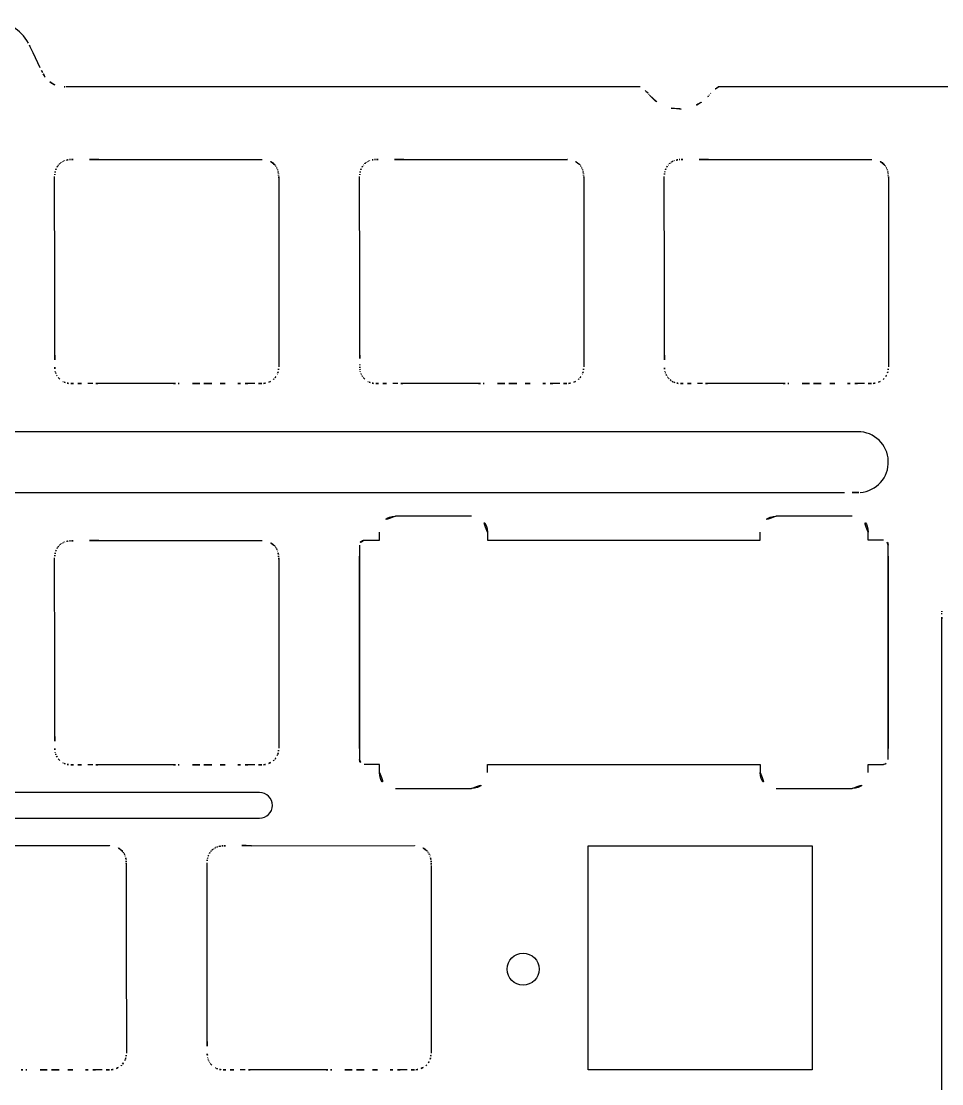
# Model space of a CAD drawing. Header units: millimetres. Extents: x 1963163760 to 1963164260, y 1135949646 to 1135950337.
# Drawn here: x 1963164058.6 to 1963164116.1, y 1135949711.4 to 1135949777.7 of the extents above; entities that cross this region are included whole.
import ezdxf

# ---------------------------------------------------------------- set-up
doc = ezdxf.new("R2010")
doc.units = ezdxf.units.MM

msp = doc.modelspace()

# ---------------------------------------------------------------- linework, layer by layer
for p, q in [((1963164059.14481, 1135949776.099542), (1963164059.104283, 1135949776.183771)), ((1963164059.296178, 1135949775.783624), (1963164059.14481, 1135949776.099542)), ((1963164059.447362, 1135949775.467638), (1963164059.296178, 1135949775.783624)), ((1963164059.598546, 1135949775.151663), (1963164059.447362, 1135949775.467638)), ((1963164059.749913, 1135949774.835779), (1963164059.598546, 1135949775.151663)), ((1963164061.386204, 1135949773.645891), (1963164061.345372, 1135949773.645868)), ((1963164061.427037, 1135949773.645868), (1963164061.386204, 1135949773.645891)), ((1963164061.671666, 1135949773.645658), (1963164061.427037, 1135949773.645868)), ((1963164061.916295, 1135949773.645654), (1963164061.671666, 1135949773.645658)), ((1963164079.574681, 1135949773.645841), (1963164061.916295, 1135949773.645654)), ((1963164097.233067, 1135949773.645868), (1963164079.574681, 1135949773.645841)), ((1963164115.248936, 1135949773.645731), (1963164102.140416, 1135949773.645868)), ((1963164128.357457, 1135949773.645487), (1963164115.248936, 1135949773.645731)), ((1963164063.414952, 1135949769.121393), (1963164073.60648, 1135949769.121637)), ((1963164082.477574, 1135949769.121393), (1963164092.669225, 1135949769.121637)), ((1963164101.518834, 1135949769.121393), (1963164111.710362, 1135949769.121641)), ((1963164060.65067, 1135949761.29339), (1963164060.645543, 1135949768.05018)), ((1963164074.650792, 1135949767.967783), (1963164074.65067, 1135949767.882623)), ((1963164074.65067, 1135949767.882623), (1963164074.650792, 1135949767.542566)), ((1963164079.713414, 1135949761.29339), (1963164079.708287, 1135949768.05018)), ((1963164093.713414, 1135949768.010385), (1963164093.713536, 1135949767.989099)), ((1963164093.713536, 1135949767.989099), (1963164093.713414, 1135949767.967798)), ((1963164093.713414, 1135949767.967798), (1963164093.713414, 1135949767.925203)), ((1963164093.713414, 1135949767.925203), (1963164093.713414, 1135949767.882608)), ((1963164093.713414, 1135949767.882608), (1963164093.713414, 1135949767.542547)), ((1963164098.75443, 1135949761.29339), (1963164098.749303, 1135949768.05018)), ((1963164112.754674, 1135949767.967783), (1963164112.754552, 1135949767.882623)), ((1963164112.754552, 1135949767.882623), (1963164112.754674, 1135949767.202478)), ((1963164112.754674, 1135949768.010385), (1963164112.754674, 1135949767.989092)), ((1963164112.754674, 1135949767.989092), (1963164112.754674, 1135949767.967783)), ((1963164074.65067, 1135949767.202493), (1963164074.650365, 1135949765.068933)), ((1963164074.650792, 1135949767.542566), (1963164074.65067, 1135949767.202493)), ((1963164093.713414, 1135949767.202463), (1963164093.713048, 1135949765.068926)), ((1963164093.713414, 1135949767.542547), (1963164093.713414, 1135949767.202463)), ((1963164112.754674, 1135949767.202478), (1963164112.754308, 1135949766.135706)), ((1963164112.754308, 1135949766.135706), (1963164112.754185, 1135949765.068933)), ((1963164074.650365, 1135949765.068933), (1963164074.650304, 1135949764.535547)), ((1963164074.650304, 1135949764.535547), (1963164074.650426, 1135949764.002161)), ((1963164093.713048, 1135949765.068926), (1963164093.713109, 1135949764.002161)), ((1963164112.754185, 1135949765.068933), (1963164112.754308, 1135949764.002161)), ((1963164074.650426, 1135949764.002161), (1963164074.65067, 1135949762.935388)), ((1963164093.713109, 1135949764.002161), (1963164093.713414, 1135949762.935388)), ((1963164112.754308, 1135949764.002161), (1963164112.754674, 1135949762.935388)), ((1963164074.65067, 1135949762.935388), (1963164074.652379, 1135949756.156946)), ((1963164093.713414, 1135949762.935388), (1963164093.715123, 1135949756.156946)), ((1963164112.754674, 1135949762.935388), (1963164112.756261, 1135949756.156946)), ((1963164060.651158, 1135949760.523393), (1963164060.65067, 1135949761.29339)), ((1963164079.713902, 1135949760.523393), (1963164079.713414, 1135949761.29339)), ((1963164098.75504, 1135949760.523393), (1963164098.75443, 1135949761.29339)), ((1963164060.651524, 1135949759.753381), (1963164060.651158, 1135949760.523393)), ((1963164079.714146, 1135949759.753381), (1963164079.713902, 1135949760.523393)), ((1963164098.755284, 1135949759.753381), (1963164098.75504, 1135949760.523393)), ((1963164060.651646, 1135949758.213266), (1963164060.651524, 1135949759.753381)), ((1963164079.714268, 1135949758.213266), (1963164079.714146, 1135949759.753381)), ((1963164098.755406, 1135949758.213266), (1963164098.755284, 1135949759.753381)), ((1963164060.651768, 1135949757.552336), (1963164060.651646, 1135949758.213266)), ((1963164079.714391, 1135949757.552336), (1963164079.714268, 1135949758.213266)), ((1963164098.755528, 1135949757.552336), (1963164098.755406, 1135949758.213266)), ((1963164060.651891, 1135949757.221918), (1963164060.651768, 1135949757.552336)), ((1963164060.652379, 1135949756.891565), (1963164060.651891, 1135949757.221918)), ((1963164079.714635, 1135949757.221918), (1963164079.714391, 1135949757.552336)), ((1963164079.715123, 1135949756.891565), (1963164079.714635, 1135949757.221918)), ((1963164098.75565, 1135949757.221918), (1963164098.755528, 1135949757.552336)), ((1963164098.756139, 1135949756.891565), (1963164098.75565, 1135949757.221918)), ((1963164063.03275, 1135949755.120359), (1963164062.717625, 1135949755.118997)), ((1963164063.522435, 1135949755.121252), (1963164063.347935, 1135949755.121225)), ((1963164063.697057, 1135949755.121118), (1963164063.522435, 1135949755.121252)), ((1963164064.046056, 1135949755.120897), (1963164063.697057, 1135949755.121118)), ((1963164064.395116, 1135949755.120806), (1963164064.046056, 1135949755.120897)), ((1963164065.093297, 1135949755.120691), (1963164064.395116, 1135949755.120806)), ((1963164066.587804, 1135949755.120493), (1963164065.093297, 1135949755.120691)), ((1963164067.335057, 1135949755.120332), (1963164066.587804, 1135949755.120493)), ((1963164068.08231, 1135949755.119928), (1963164067.335057, 1135949755.120332)), ((1963164072.937169, 1135949755.123853), (1963164072.725011, 1135949755.124689)), ((1963164073.149205, 1135949755.122812), (1963164072.937169, 1135949755.123853)), ((1963164082.095494, 1135949755.120359), (1963164081.780247, 1135949755.118997)), ((1963164082.585118, 1135949755.121252), (1963164082.41068, 1135949755.121225)), ((1963164082.759679, 1135949755.121118), (1963164082.585118, 1135949755.121252)), ((1963164083.1088, 1135949755.120897), (1963164082.759679, 1135949755.121118)), ((1963164083.457799, 1135949755.120806), (1963164083.1088, 1135949755.120897)), ((1963164084.156041, 1135949755.120691), (1963164083.457799, 1135949755.120806)), ((1963164085.650548, 1135949755.120493), (1963164084.156041, 1135949755.120691)), ((1963164086.397801, 1135949755.120332), (1963164085.650548, 1135949755.120493)), ((1963164087.145055, 1135949755.119928), (1963164086.397801, 1135949755.120332)), ((1963164091.999791, 1135949755.123853), (1963164091.787633, 1135949755.124689)), ((1963164092.211949, 1135949755.122812), (1963164091.999791, 1135949755.123853)), ((1963164101.136571, 1135949755.120359), (1963164100.821446, 1135949755.118997)), ((1963164101.626317, 1135949755.121252), (1963164101.451695, 1135949755.121225)), ((1963164101.800816, 1135949755.121118), (1963164101.626317, 1135949755.121252)), ((1963164102.149937, 1135949755.120897), (1963164101.800816, 1135949755.121118)), ((1963164102.498997, 1135949755.120806), (1963164102.149937, 1135949755.120897)), ((1963164103.197057, 1135949755.120691), (1963164102.498997, 1135949755.120806)), ((1963164104.691624, 1135949755.120493), (1963164103.197057, 1135949755.120691)), ((1963164105.439, 1135949755.120332), (1963164104.691624, 1135949755.120493)), ((1963164106.186314, 1135949755.119928), (1963164105.439, 1135949755.120332)), ((1963164111.040929, 1135949755.123853), (1963164110.828892, 1135949755.124689)), ((1963164111.252965, 1135949755.122812), (1963164111.040929, 1135949755.123853)), ((1963164078.00919, 1135949752.111513), (1963164045.167393, 1135949752.111109)), ((1963164110.850987, 1135949752.111871), (1963164078.00919, 1135949752.111513)), ((1963164049.715367, 1135949748.311365), (1963164079.862584, 1135949748.312624)), ((1963164079.862584, 1135949748.312624), (1963164110.009801, 1135949748.313364)), ((1963164086.693722, 1135949746.832337), (1963164081.943922, 1135949746.832337)), ((1963164086.693722, 1135949746.832337), (1963164086.693722, 1135949746.832337)), ((1963164110.494538, 1135949746.832337), (1963164105.744992, 1135949746.832337)), ((1963164110.494538, 1135949746.832337), (1963164110.494538, 1135949746.832337)), ((1963164063.414952, 1135949745.308878), (1963164073.60648, 1135949745.309126)), ((1963164079.994725, 1135949745.333229), (1963164080.943923, 1135949745.333737)), ((1963164080.943923, 1135949745.333737), (1963164080.943923, 1135949745.832339)), ((1963164087.69372, 1135949745.832339), (1963164087.69372, 1135949745.332213)), ((1963164087.69372, 1135949745.332213), (1963164104.744993, 1135949745.332213)), ((1963164104.744993, 1135949745.332213), (1963164104.744993, 1135949745.832339)), ((1963164111.494535, 1135949745.333737), (1963164111.494535, 1135949745.832339)), ((1963164112.443733, 1135949745.333737), (1963164111.494535, 1135949745.333737)), ((1963164079.694752, 1135949745.033001), (1963164079.694752, 1135949745.033001)), ((1963164079.694752, 1135949745.033001), (1963164079.694752, 1135949731.633231)), ((1963164112.743682, 1135949731.633739), (1963164112.743682, 1135949745.033763)), ((1963164060.65067, 1135949737.48089), (1963164060.645543, 1135949744.23768)), ((1963164074.650792, 1135949744.155298), (1963164074.65067, 1135949744.070108)), ((1963164074.65067, 1135949744.070108), (1963164074.650792, 1135949743.730053)), ((1963164079.694243, 1135949732.333763), (1963164079.694243, 1135949744.333739)), ((1963164112.743682, 1135949744.333739), (1963164112.743682, 1135949744.333739)), ((1963164112.743682, 1135949744.333739), (1963164112.743682, 1135949732.333763)), ((1963164074.65067, 1135949743.389963), (1963164074.650365, 1135949741.256431)), ((1963164074.650792, 1135949743.730053), (1963164074.65067, 1135949743.389963)), ((1963164074.650365, 1135949741.256431), (1963164074.650304, 1135949740.723047)), ((1963164074.650304, 1135949740.723047), (1963164074.650426, 1135949740.189661)), ((1963164116.087926, 1135949740.727136), (1963164116.087682, 1135949740.788294)), ((1963164074.650426, 1135949740.189661), (1963164074.65067, 1135949739.122888)), ((1963164116.088048, 1135949738.965662), (1963164116.088414, 1135949740.420984)), ((1963164074.65067, 1135949739.122888), (1963164074.652379, 1135949732.344446)), ((1963164116.087926, 1135949737.510339), (1963164116.088048, 1135949738.965662)), ((1963164060.651158, 1135949736.710893), (1963164060.65067, 1135949737.48089)), ((1963164116.087926, 1135949734.599695), (1963164116.087926, 1135949737.510339)), ((1963164060.651524, 1135949735.940878), (1963164060.651158, 1135949736.710893)), ((1963164060.651646, 1135949734.400751), (1963164060.651524, 1135949735.940878)), ((1963164060.651768, 1135949733.739822), (1963164060.651646, 1135949734.400751)), ((1963164116.088597, 1135949720.890589), (1963164116.087926, 1135949734.599695)), ((1963164060.651891, 1135949733.409408), (1963164060.651768, 1135949733.739822)), ((1963164060.652379, 1135949733.079065), (1963164060.651891, 1135949733.409408)), ((1963164079.694243, 1135949732.333763), (1963164079.694243, 1135949732.333763)), ((1963164063.03275, 1135949731.307846), (1963164062.717564, 1135949731.306497)), ((1963164063.522435, 1135949731.308742), (1963164063.347935, 1135949731.308717)), ((1963164063.697057, 1135949731.308603), (1963164063.522435, 1135949731.308742)), ((1963164064.395116, 1135949731.308306), (1963164063.697057, 1135949731.308603)), ((1963164065.093297, 1135949731.308191), (1963164064.395116, 1135949731.308306)), ((1963164066.587804, 1135949731.307985), (1963164065.093297, 1135949731.308191)), ((1963164067.335057, 1135949731.307817), (1963164066.587804, 1135949731.307985)), ((1963164068.08231, 1135949731.307413), (1963164067.335057, 1135949731.307817)), ((1963164072.937169, 1135949731.311357), (1963164072.725011, 1135949731.312185)), ((1963164073.149205, 1135949731.310297), (1963164072.937169, 1135949731.311357)), ((1963164080.943923, 1135949731.333257), (1963164079.994725, 1135949731.333257)), ((1963164080.943923, 1135949730.834655), (1963164080.943923, 1135949731.333257)), ((1963164087.69372, 1135949730.834655), (1963164087.69372, 1135949731.334781)), ((1963164087.69372, 1135949731.334781), (1963164104.744993, 1135949731.334781)), ((1963164104.744993, 1135949731.334781), (1963164104.744993, 1135949730.834655)), ((1963164111.494535, 1135949731.333257), (1963164112.443733, 1135949731.333765)), ((1963164111.494535, 1135949730.834655), (1963164111.494535, 1135949731.333257)), ((1963164112.743682, 1135949731.633739), (1963164112.743682, 1135949731.633739)), ((1963164073.452379, 1135949729.575873), (1963163861.820518, 1135949729.575873)), ((1963164081.943922, 1135949729.834657), (1963164081.943922, 1135949729.834657)), ((1963164081.943922, 1135949729.834657), (1963164086.693722, 1135949729.834657)), ((1963164105.744992, 1135949729.834657), (1963164105.744992, 1135949729.834657)), ((1963164105.744992, 1135949729.834657), (1963164110.494538, 1135949729.834657)), ((1963163861.820518, 1135949727.975873), (1963164073.452379, 1135949727.975873)), ((1963164053.889928, 1135949726.258875), (1963164064.081578, 1135949726.259117)), ((1963164072.939976, 1135949726.258875), (1963164083.131505, 1135949726.259117)), ((1963164093.98436, 1135949726.257387), (1963164107.98436, 1135949726.257387)), ((1963164093.98436, 1135949712.258187), (1963164093.98436, 1135949726.257387)), ((1963164107.98436, 1135949726.257387), (1963164107.98436, 1135949712.258187)), ((1963164065.125767, 1135949725.10531), (1963164065.125645, 1135949725.020136)), ((1963164065.125645, 1135949725.020136), (1963164065.12589, 1135949724.680048)), ((1963164065.125767, 1135949725.147897), (1963164065.12589, 1135949725.126598)), ((1963164065.12589, 1135949725.126598), (1963164065.125767, 1135949725.10531)), ((1963164065.12589, 1135949724.680048), (1963164065.125767, 1135949724.33996)), ((1963164070.175694, 1135949718.430887), (1963164070.170567, 1135949725.187677)), ((1963164084.175572, 1135949725.020105), (1963164084.175816, 1135949724.680059)), ((1963164084.175816, 1135949725.147897), (1963164084.175816, 1135949725.126596)), ((1963164084.175816, 1135949725.126596), (1963164084.175816, 1135949725.105296)), ((1963164084.175816, 1135949724.680059), (1963164084.175816, 1135949724.33999)), ((1963164065.125767, 1135949724.33996), (1963164065.125401, 1135949722.206428)), ((1963164084.175816, 1135949724.33999), (1963164084.175389, 1135949722.206426)), ((1963164065.125401, 1135949722.206428), (1963164065.125462, 1135949721.139658)), ((1963164084.175389, 1135949722.206426), (1963164084.175328, 1135949721.67304)), ((1963164084.175328, 1135949721.67304), (1963164084.17545, 1135949721.139656)), ((1963164065.125462, 1135949721.139658), (1963164065.125767, 1135949720.072885)), ((1963164084.17545, 1135949721.139656), (1963164084.175816, 1135949720.072885)), ((1963164116.089146, 1135949707.181482), (1963164116.088597, 1135949720.890589)), ((1963164065.125767, 1135949720.072885), (1963164065.127476, 1135949713.294443)), ((1963164084.175816, 1135949720.072885), (1963164084.177525, 1135949713.294443)), ((1963164070.176183, 1135949717.66089), (1963164070.175694, 1135949718.430887)), ((1963164070.176427, 1135949716.890878), (1963164070.176183, 1135949717.66089)), ((1963164070.176549, 1135949715.350778), (1963164070.176427, 1135949716.890878)), ((1963164070.176671, 1135949714.689836), (1963164070.176549, 1135949715.350778)), ((1963164070.176915, 1135949714.359421), (1963164070.176671, 1135949714.689836)), ((1963164070.177403, 1135949714.029077), (1963164070.176915, 1135949714.359421)), ((1963164063.412144, 1135949712.261364), (1963164063.199986, 1135949712.262201)), ((1963164063.624181, 1135949712.260309), (1963164063.412144, 1135949712.261364)), ((1963164072.557713, 1135949712.257843), (1963164072.242589, 1135949712.256494)), ((1963164073.047459, 1135949712.258732), (1963164072.872838, 1135949712.258707)), ((1963164073.221959, 1135949712.258585), (1963164073.047459, 1135949712.258732)), ((1963164073.92014, 1135949712.258301), (1963164073.221959, 1135949712.258585)), ((1963164074.618199, 1135949712.258188), (1963164073.92014, 1135949712.258301)), ((1963164076.112828, 1135949712.257988), (1963164074.618199, 1135949712.258188)), ((1963164076.860081, 1135949712.257817), (1963164076.112828, 1135949712.257988)), ((1963164077.607335, 1135949712.25741), (1963164076.860081, 1135949712.257817)), ((1963164082.462071, 1135949712.261364), (1963164082.250035, 1135949712.262201)), ((1963164082.674229, 1135949712.260309), (1963164082.462071, 1135949712.261364)), ((1963164107.98436, 1135949712.258187), (1963164093.98436, 1135949712.258187))]:
    msp.add_line(p, q)
msp.add_circle((1963164089.924314, 1135949718.547386), 1)
for centre, radius, start, end in [((1963164056.716499, 1135949775.146111), 2.601749, 28.53922706, 91.21188881), ((1963164052.442361, 1135949772.99724), 7.384794, 25.56272778, 27.3423673), ((1963163995.692099, 1135949744.10832), 71.046325, 25.40020852, 25.62625326), ((1963164064.421136, 1135949776.727744), 5.030677, 205.23735638, 206.71190204), ((1963164061.257344, 1135949775.138475), 1.49015, 206.80720471, 232.03389405), ((1963164061.262681, 1135949775.145819), 1.499223, 232.04577796, 268.80054485), ((1963164061.333488, 1135949778.521064), 4.87521, 268.7989051, 270.13966383), ((1963164096.430712, 1135949772.142523), 1.704059, 40.76543939, 61.91057741), ((1963164093.584001, 1135949769.783704), 5.400835, 39.09684865, 39.99888149), ((1963164102.172656, 1135949776.761627), 5.665167, 219.08818681, 219.94865258), ((1963164099.685593, 1135949774.717092), 2.445916, 220.64121841, 258.24494111), ((1963164099.819301, 1135949774.604895), 2.273258, 316.77003805, 319.31978089), ((1963164097.303623, 1135949776.665061), 5.524481, 320.1232153, 321.00817426), ((1963164104.786685, 1135949770.606081), 4.10399, 139.80396493, 140.99641264), ((1963164102.941415, 1135949772.14454), 1.701642, 118.08112351, 139.27166783), ((1963164099.686125, 1135949774.719944), 2.448816, 258.24635031, 295.80478715), ((1963164099.655403, 1135949774.763), 2.500968, 296.00903423, 316.70270058), ((1963164061.800379, 1135949768.073483), 1.152495, 156.54166892, 165.44932348), ((1963164061.585046, 1135949768.169779), 0.916629, 145.5003459, 156.70525482), ((1963164061.775, 1135949768.024173), 1.155714, 139.56795154, 144.88518626), ((1963164062.047469, 1135949767.780733), 1.521017, 135.82475313, 139.24429525), ((1963164061.429525, 1135949768.382045), 0.658793, 130.94008336, 135.88125689), ((1963164061.482005, 1135949768.283801), 0.767793, 125.99177688, 129.09411996), ((1963164062.255708, 1135949767.237102), 2.069389, 124.25637859, 126.29331615), ((1963164061.502711, 1135949768.343779), 0.730831, 118.53473427, 124.30128481), ((1963164061.62425, 1135949768.10099), 1.002228, 115.12147545, 118.00862706), ((1963164061.688008, 1135949767.969476), 1.148371, 110.15779838, 115.21597475), ((1963164061.689881, 1135949767.922252), 1.193436, 101.84749923, 109.46089772), ((1963164061.702612, 1135949767.850654), 1.266125, 99.25153318, 101.74615622), ((1963164061.76204, 1135949767.28953), 1.829776, 94.25955349, 98.26335317), ((1963164061.777975, 1135949767.091215), 2.028727, 91.31323261, 94.29236236), ((1963164061.764714, 1135949763.757772), 5.36174, 89.88161908, 90.35514483), ((1963164061.731541, 1135949794.785071), 25.665609, 270.0987919, 270.29634956), ((1963164062.87133, 1135949542.707071), 226.414974, 89.8624262, 90.25483517), ((1963164073.619306, 1135949769.463552), 0.342155, 267.85177094, 269.94750316), ((1963164073.619124, 1135949768.049477), 1.071919, 42.52635233, 90.00702143), ((1963164074.117967, 1135949768.509229), 0.393533, 38.21613707, 42.28779223), ((1963164074.150665, 1135949768.532227), 0.353622, 35.27283083, 38.56590907), ((1963164072.542502, 1135949767.400836), 2.319895, 33.10209527, 35.14966937), ((1963164073.844349, 1135949768.24895), 0.766156, 26.93750771, 33.14081028), ((1963164073.154679, 1135949767.927547), 1.52682, 24.08096393, 25.96543137), ((1963164073.3473, 1135949768.031114), 1.308801, 18.94020248, 23.38231726), ((1963164080.882572, 1135949768.066753), 1.173012, 156.61878407, 165.36981133), ((1963164080.648228, 1135949768.169564), 0.917112, 145.50475643, 156.70438665), ((1963164081.040911, 1135949767.883483), 1.402833, 139.75219399, 144.95791678), ((1963164080.534151, 1135949768.312855), 0.73863, 129.87726919, 139.77591321), ((1963164080.544749, 1135949768.283801), 0.767793, 125.99177688, 129.09411996), ((1963164081.219942, 1135949767.378458), 1.897151, 124.20168996, 126.42235177), ((1963164080.561532, 1135949768.349314), 0.724095, 118.47121812, 124.29496484), ((1963164080.671545, 1135949768.134106), 0.965737, 115.13223679, 118.12202027), ((1963164080.759716, 1135949767.946478), 1.173049, 110.18169339, 115.13890401), ((1963164080.750346, 1135949767.93054), 1.184863, 99.15622697, 109.49053224), ((1963164080.825268, 1135949767.286808), 1.832536, 94.27214271, 98.26612733), ((1963164080.841709, 1135949767.068504), 2.051458, 91.32973878, 94.27585473), ((1963164080.827336, 1135949763.757772), 5.36174, 89.88161908, 90.35514483), ((1963164080.794102, 1135949794.855921), 25.736458, 270.0986553, 270.29595342), ((1963164081.933994, 1135949542.742718), 226.379328, 89.8624262, 90.25486249), ((1963164093.153507, 1135949781.571133), 12.458912, 267.77233256, 268.02595809), ((1963164092.687837, 1135949768.059615), 1.060628, 42.34293062, 88.02774842), ((1963164093.225849, 1135949768.54825), 0.333844, 37.75973767, 42.55301718), ((1963164093.213287, 1135949768.532227), 0.353622, 35.27283083, 38.56590907), ((1963164091.26522, 1135949767.167866), 2.731946, 33.30166139, 35.04063175), ((1963164092.941858, 1135949768.269787), 0.725621, 26.71860377, 33.26822149), ((1963164092.739449, 1135949768.171286), 0.950709, 23.50989328, 26.53651554), ((1963164092.485367, 1135949768.058819), 1.228566, 18.8583181, 23.59274382), ((1963164099.92258, 1135949768.067928), 1.171504, 156.65014874, 165.4099717), ((1963164099.711386, 1135949768.158043), 0.941891, 145.69000452, 156.59111074), ((1963164100.070371, 1135949767.891926), 1.388524, 139.70778452, 144.969354), ((1963164099.584585, 1135949768.303009), 0.752147, 129.93986716, 139.66248462), ((1963164099.943438, 1135949767.836874), 1.340136, 124.87530899, 128.9089701), ((1963164099.666018, 1135949768.233204), 0.856361, 118.49365703, 124.80996329), ((1963164099.758725, 1135949768.04227), 1.068437, 115.27595138, 117.97830421), ((1963164099.800897, 1135949767.94648), 1.173066, 110.1836775, 115.14089618), ((1963164099.791506, 1135949767.930204), 1.18519, 101.81966838, 109.48606915), ((1963164099.797552, 1135949767.900817), 1.215193, 99.22135, 101.81485401), ((1963164099.866106, 1135949767.286047), 1.833263, 94.25719822, 98.25719628), ((1963164099.882234, 1135949767.084635), 2.035317, 91.32302954, 94.28906002), ((1963164099.868474, 1135949763.757772), 5.36174, 89.88161908, 90.35514483), ((1963164099.83524, 1135949794.855921), 25.736458, 270.0986553, 270.29595342), ((1963164100.975211, 1135949542.707071), 226.414974, 89.8624262, 90.25483517), ((1963164111.722936, 1135949769.44531), 0.323914, 267.7752994, 269.99989072), ((1963164111.723014, 1135949768.049497), 1.0719, 42.52589752, 90.00422106), ((1963164112.221849, 1135949768.509229), 0.393533, 38.21613707, 42.28779223), ((1963164111.980376, 1135949768.33131), 0.693386, 34.0733057, 37.42327456), ((1963164110.71408, 1135949767.452703), 2.234604, 32.67709259, 34.54311139), ((1963164111.981467, 1135949768.266163), 0.72862, 26.91913726, 32.64217771), ((1963164111.780586, 1135949768.171286), 0.950709, 23.50989328, 26.53651554), ((1963164111.588645, 1135949768.084373), 1.161393, 18.65813573, 23.6643933), ((1963164063.320876, 1135949767.924931), 2.678263, 173.94248801, 177.31958012), ((1963164061.847949, 1135949768.078797), 1.197326, 166.26739295, 173.82636903), ((1963164073.383183, 1135949768.063998), 1.264338, 10.82188673, 18.05846765), ((1963164073.090679, 1135949768.013613), 1.561109, 8.58114632, 10.62258643), ((1963164072.562948, 1135949767.985862), 2.087703, 3.55181488, 7.17303116), ((1963164071.836566, 1135949767.951436), 2.814843, 1.20000173, 3.33524762), ((1963164072.792317, 1135949767.989084), 1.858597, 359.34331765, 0.65668235), ((1963164082.251202, 1135949767.937044), 2.545431, 173.89893915, 177.45253842), ((1963164080.83282, 1135949768.091574), 1.118662, 165.95629537, 174.04779929), ((1963164092.415732, 1135949768.057227), 1.295147, 10.86629829, 17.92915525), ((1963164092.459276, 1135949768.065375), 1.250848, 8.32793197, 10.8758118), ((1963164091.62557, 1135949767.985862), 2.087703, 3.55181488, 7.17303116), ((1963164091.461594, 1135949767.973706), 2.252119, 0.93319529, 3.60204597), ((1963164101.005533, 1135949767.942125), 2.258816, 172.4085513, 177.25808052), ((1963164100.05745, 1135949768.068402), 1.302361, 166.92495673, 172.40506416), ((1963164111.517642, 1135949768.071903), 1.232701, 10.72890182, 18.15145274), ((1963164111.505637, 1135949768.066258), 1.245552, 8.32250529, 10.88122355), ((1963164110.781738, 1135949767.99483), 1.972462, 3.49861586, 7.3317933), ((1963164110.502853, 1135949767.973706), 2.252119, 0.93319529, 3.60204597), ((1963164142.273827, 1135949757.058235), 81.621618, 180.11700123, 180.64138185), ((1963164215.204158, 1135949757.09286), 135.489185, 180.08511786, 180.32834266), ((1963164150.987055, 1135949757.021945), 52.231079, 180.14302431, 181.00126097), ((1963164062.222411, 1135949756.162003), 1.565185, 180.63854021, 189.9354897), ((1963164061.406396, 1135949756.025166), 0.737823, 190.40223424, 196.38065109), ((1963164073.686198, 1135949756.104553), 0.957956, 341.22376838, 352.19901268), ((1963164072.514736, 1135949756.2652), 2.140382, 352.19486294, 357.10090512), ((1963164089.151778, 1135949756.369564), 9.43473, 180.3226872, 181.24431237), ((1963164081.963256, 1135949756.211568), 2.244472, 181.19696837, 185.07260251), ((1963164081.100923, 1135949756.129987), 1.378312, 184.86407193, 189.94507265), ((1963164080.468061, 1135949756.026091), 0.73705, 190.48638131, 196.4732809), ((1963164092.761374, 1135949756.101259), 0.945011, 341.16785189, 352.2937382), ((1963164091.509317, 1135949756.273802), 2.208899, 352.21358508, 356.96751058), ((1963164100.194105, 1135949756.134602), 1.430379, 181.01630352, 189.76714186), ((1963164099.509199, 1135949756.026091), 0.73705, 190.48638131, 196.4732809), ((1963164111.789881, 1135949756.104566), 0.958033, 341.22454593, 352.19934306), ((1963164110.550463, 1135949756.273062), 2.208852, 352.23266836, 356.98664817), ((1963164061.526063, 1135949756.074543), 0.866666, 197.28143489, 209.0638082), ((1963164062.103729, 1135949756.394828), 1.52718, 209.03880441, 215.71758903), ((1963164061.050947, 1135949755.638584), 0.230935, 215.86796177, 218.62052609), ((1963164061.648515, 1135949756.111327), 0.992887, 218.41132693, 239.67829067), ((1963164061.607932, 1135949756.053061), 0.92212, 240.02723495, 246.27037115), ((1963164061.658393, 1135949756.164917), 1.044826, 246.20554924, 257.61846366), ((1963164073.522467, 1135949756.581974), 1.465328, 277.00635676, 290.16840841), ((1963164073.697181, 1135949756.106182), 0.958472, 290.17097136, 310.35276938), ((1963164073.748842, 1135949756.022251), 0.861191, 311.34913704, 321.24720779), ((1963164073.501567, 1135949756.196565), 1.163296, 322.17545733, 334.82408819), ((1963164073.613891, 1135949756.143196), 1.038939, 334.85255293, 340.48957173), ((1963164080.297246, 1135949755.985341), 0.561769, 197.42800135, 201.7042728), ((1963164081.286683, 1135949756.384358), 1.62863, 201.87380856, 203.34827279), ((1963164081.301744, 1135949756.408838), 1.652242, 203.92068336, 205.69637621), ((1963164080.988246, 1135949756.263721), 1.306835, 205.92292777, 210.76598473), ((1963164080.768164, 1135949756.128799), 1.048715, 210.58272885, 216.61731372), ((1963164080.09911, 1135949755.627951), 0.212987, 215.82897141, 218.72978141), ((1963164080.713219, 1135949756.113699), 0.995979, 218.42593229, 239.64357147), ((1963164080.680166, 1135949756.07191), 0.943244, 240.09322394, 246.1966072), ((1963164080.721015, 1135949756.164917), 1.044826, 246.20554924, 257.61846366), ((1963164092.587075, 1135949756.574816), 1.457981, 276.96321141, 290.19131845), ((1963164092.759262, 1135949756.106785), 0.959282, 290.18763627, 310.35409697), ((1963164092.807053, 1135949756.027235), 0.867846, 311.35037584, 321.17794917), ((1963164092.566168, 1135949756.19484), 1.160771, 322.18649898, 334.85958659), ((1963164092.676513, 1135949756.143196), 1.038939, 334.85255293, 340.48957173), ((1963164099.545772, 1135949756.048478), 0.778549, 197.29001997, 208.58105106), ((1963164100.868745, 1135949756.771655), 2.286277, 208.6346494, 212.47467276), ((1963164103.109231, 1135949758.242118), 4.966088, 212.90788346, 213.19195241), ((1963164099.298142, 1135949755.750966), 0.413044, 213.42299681, 219.56176926), ((1963164099.576088, 1135949755.979285), 0.772744, 219.4871476, 222.76949953), ((1963164100.073478, 1135949756.454292), 1.460468, 223.19891174, 229.38306775), ((1963164099.692039, 1135949756.008957), 0.874107, 229.35879048, 239.6987511), ((1963164099.721268, 1135949756.071908), 0.943228, 240.095164, 246.19854625), ((1963164099.762153, 1135949756.164917), 1.044826, 246.20554924, 257.61846366), ((1963164111.62757, 1135949756.577464), 1.460692, 276.9756108, 290.18162457), ((1963164111.800038, 1135949756.107817), 0.960379, 290.19041511, 310.33632257), ((1963164111.824357, 1135949756.052308), 0.902493, 311.44060826, 327.57616075), ((1963164111.640811, 1135949756.168962), 1.119973, 327.573311, 340.55996138), ((1963164061.66315, 1135949756.241723), 1.120929, 258.22279557, 269.38701981), ((1963164062.273331, 1135949816.233881), 61.116189, 269.41670548, 269.82561136), ((1963164062.2073, 1135949875.448106), 120.330191, 269.94287229, 270.24299155), ((1963164063.53432, 1135949629.91897), 125.202394, 90.08529544, 90.22953597), ((1963164068.126988, 1135949810.245183), 55.125272, 269.95356837, 270.25198018), ((1963164067.687757, 1135949833.117896), 78.000431, 270.50072752, 270.62994745), ((1963164069.312804, 1135949684.751732), 70.374632, 89.67484023, 90.62486535), ((1963164068.661153, 1135949634.015692), 121.114099, 89.30206038, 89.50276964), ((1963164071.037683, 1135949830.046567), 74.931181, 269.31085834, 269.95986581), ((1963164071.031344, 1135949821.16447), 66.049082, 269.95997509, 270.69620471), ((1963164072.934214, 1135949664.301336), 90.825593, 90.42637165, 90.69412816), ((1963164072.528516, 1135949692.524834), 62.600163, 89.82016081, 90.24728093), ((1963164072.884881, 1135949703.619336), 51.504154, 89.26934121, 89.70594542), ((1963164073.557408, 1135949756.356322), 1.237119, 269.27066633, 276.67496052), ((1963164080.7259, 1135949756.242968), 1.122173, 258.22935403, 269.38738862), ((1963164081.336435, 1135949816.199681), 61.081994, 269.41604967, 269.8250649), ((1963164081.26885, 1135949875.65941), 120.541497, 269.94347335, 270.24307352), ((1963164082.597064, 1135949629.91897), 125.202394, 90.08529544, 90.22953597), ((1963164087.189732, 1135949810.245183), 55.125272, 269.95356837, 270.25198018), ((1963164086.682702, 1135949839.617643), 84.500523, 270.5081864, 270.62746111), ((1963164088.373972, 1135949684.98771), 70.138658, 89.67255899, 90.62567141), ((1963164087.651689, 1135949626.861922), 128.268218, 89.30875447, 89.49830251), ((1963164090.102629, 1135949830.296007), 75.18063, 269.31141838, 269.9582812), ((1963164090.093056, 1135949821.240279), 66.124898, 269.96086301, 270.69630033), ((1963164091.996958, 1135949664.301336), 90.825593, 90.42637165, 90.69412816), ((1963164091.591189, 1135949692.557581), 62.567416, 89.82010617, 90.24734923), ((1963164091.95012, 1135949703.798096), 51.325383, 89.26965537, 89.70770759), ((1963164092.620144, 1135949756.355379), 1.23617, 269.26764711, 276.67478096), ((1963164099.767038, 1135949756.242968), 1.122173, 258.22935403, 269.38738862), ((1963164100.380499, 1135949816.804433), 61.686745, 269.41905508, 269.82405404), ((1963164100.3118, 1135949875.471404), 120.353486, 269.94253078, 270.24262273), ((1963164101.638044, 1135949629.967456), 125.153908, 90.0853091, 90.22957695), ((1963164106.230973, 1135949810.198315), 55.078405, 269.95354105, 270.25208946), ((1963164105.791639, 1135949833.117896), 78.000431, 270.50072752, 270.62994745), ((1963164107.415569, 1135949684.987706), 70.138659, 89.67292781, 90.62605388), ((1963164106.748463, 1135949632.206109), 122.923749, 89.30464233, 89.50242814), ((1963164109.143026, 1135949830.285203), 75.169819, 269.31188296, 269.95878664), ((1963164109.135192, 1135949821.055585), 65.940197, 269.95982482, 270.69733861), ((1963164111.022815, 1135949665.703148), 89.423707, 90.42333893, 90.69526205), ((1963164110.632346, 1135949692.492083), 62.632914, 89.82020179, 90.24722629), ((1963164110.99695, 1135949704.680746), 50.442716, 89.26354881, 89.70919662), ((1963164111.661123, 1135949756.35638), 1.237187, 269.26712806, 276.67668031), ((1963164110.851492, 1135949750.211744), 1.900124, 274.38031293, 90.01523132), ((1963164110.014191, 1135949520.921708), 227.391656, 89.80197876, 90.00110649), ((1963164110.845897, 1135949756.802624), 8.490742, 269.69085048, 270.03435586), ((1963164110.841697, 1135949750.576025), 2.264161, 270.23508209, 273.9233894), ((1963164081.943922, 1135949745.832339), 0.999998, 90, 180), ((1963164086.693722, 1135949745.832339), 0.999998, 0, 90), ((1963164105.744992, 1135949745.832339), 0.999998, 90, 180), ((1963164110.494538, 1135949745.832339), 0.999998, 0, 90), ((1963164061.688864, 1135949744.112964), 1.190069, 101.83150482, 109.46627693), ((1963164061.697357, 1135949744.068345), 1.235482, 99.23611596, 101.79274859), ((1963164061.76204, 1135949743.47703), 1.829776, 94.25955349, 98.26335317), ((1963164061.777136, 1135949743.289891), 2.01752, 91.29668547, 94.29234772), ((1963164061.765566, 1135949740.357702), 4.94931, 89.88161908, 90.39459676), ((1963164061.742604, 1135949766.695014), 21.388039, 270.08890178, 270.32599304), ((1963164062.868187, 1135949517.58584), 227.723694, 89.8624262, 90.25258123), ((1963164073.657638, 1135949746.556149), 1.248073, 267.65084958, 269.15052557), ((1963164073.620622, 1135949744.23878), 1.069595, 42.50930667, 89.0083027), ((1963164079.994725, 1135949745.033255), 0.299974, 90, 180.04850802), ((1963164112.443733, 1135949745.033763), 0.299974, 0, 90), ((1963164061.819273, 1135949744.254832), 1.172329, 156.63520006, 165.39035041), ((1963164061.594902, 1135949744.351432), 0.928047, 145.54903546, 156.61645941), ((1963164061.773799, 1135949744.212843), 1.154041, 139.57348412, 144.89962942), ((1963164062.047469, 1135949743.968233), 1.521017, 135.82475313, 139.24429525), ((1963164061.429785, 1135949744.569464), 0.659036, 130.95171325, 135.89198968), ((1963164061.495937, 1135949744.452416), 0.791248, 126.00507824, 129.01407741), ((1963164062.256566, 1135949743.424294), 2.070132, 124.27110604, 126.30769031), ((1963164061.502807, 1135949744.531257), 0.73091, 118.53996077, 124.30621037), ((1963164061.62425, 1135949744.288506), 1.002228, 115.12147545, 118.00862706), ((1963164061.690616, 1135949744.150328), 1.155511, 110.16561675, 115.19222796), ((1963164074.120818, 1135949744.699268), 0.389712, 38.18037815, 42.29325599), ((1963164074.150447, 1135949744.719644), 0.353834, 35.26041424, 38.55249428), ((1963164072.5313, 1135949743.580722), 2.333425, 33.10802873, 35.14372694), ((1963164073.846698, 1135949744.437748), 0.763467, 26.92946802, 33.15414329), ((1963164073.155524, 1135949744.115217), 1.525979, 24.08807512, 25.973062), ((1963164073.3473, 1135949744.218614), 1.308801, 18.94020248, 23.38231726), ((1963164073.383183, 1135949744.251498), 1.264338, 10.82188673, 18.05846765), ((1963164063.320876, 1135949744.112431), 2.678263, 173.94248801, 177.31958012), ((1963164061.847949, 1135949744.266297), 1.197326, 166.26739295, 173.82636903), ((1963164073.089834, 1135949744.201035), 1.561954, 8.57879706, 10.61969556), ((1963164072.563429, 1135949744.173377), 2.087223, 3.55222475, 7.17385802), ((1963164071.837384, 1135949744.138959), 2.814025, 1.20017928, 3.33572651), ((1963164072.792317, 1135949744.176599), 1.858597, 359.34331765, 0.65668235), ((1963164119.183385, 1135949740.776011), 3.095728, 177.49677289, 179.77266339), ((1963164020.109355, 1135949740.420984), 95.979059, 0, 0.1827625), ((1963164142.263691, 1135949733.245754), 81.611482, 180.11702855, 180.64142283), ((1963164062.223013, 1135949732.34957), 1.565787, 180.6381714, 189.93356046), ((1963164061.406396, 1135949732.212681), 0.737823, 190.40223424, 196.38065109), ((1963164061.525844, 1135949732.261916), 0.866414, 197.27671249, 209.06368614), ((1963164073.613329, 1135949732.330942), 1.039545, 334.85419683, 340.48792137), ((1963164073.686276, 1135949732.292056), 0.957879, 341.22300377, 352.19868231), ((1963164072.515104, 1135949732.452678), 2.140013, 352.19432399, 357.10100062), ((1963164062.102889, 1135949732.581724), 1.526155, 209.03440204, 215.71804798), ((1963164061.258057, 1135949731.985036), 0.49197, 216.73828524, 218.01464807), ((1963164061.648693, 1135949732.298962), 0.993092, 218.40404565, 239.67330733), ((1963164061.60761, 1135949732.239606), 0.92113, 240.01489146, 246.26522119), ((1963164061.658786, 1135949732.353785), 1.04625, 246.21644834, 257.61357112), ((1963164061.663217, 1135949732.430016), 1.121722, 258.2277654, 269.38405539), ((1963164062.26729, 1135949791.828027), 60.522805, 269.41670548, 269.82962749), ((1963164062.209864, 1135949851.823557), 120.518129, 269.94173848, 270.24136593), ((1963164063.536593, 1135949606.106459), 125.202401, 90.08633363, 90.23057415), ((1963164068.119759, 1135949790.027792), 58.720391, 269.96345848, 270.24360627), ((1963164067.445557, 1135949832.774877), 101.471151, 270.52166975, 270.62102656), ((1963164069.312835, 1135949660.94292), 70.370951, 89.67484023, 90.62486535), ((1963164068.665509, 1135949610.203207), 121.114054, 89.30412328, 89.5048324), ((1963164071.036111, 1135949805.672021), 74.369135, 269.30685548, 269.96078105), ((1963164071.028355, 1135949797.97856), 66.67567, 269.96292573, 270.69222917), ((1963164072.91915, 1135949641.864942), 89.449398, 90.42328429, 90.69516644), ((1963164072.529552, 1135949669.525316), 61.787178, 89.8187538, 90.25150201), ((1963164072.897314, 1135949681.087988), 50.222941, 89.26488759, 89.71263906), ((1963164073.557521, 1135949732.541087), 1.234394, 269.26383565, 276.68451874), ((1963164073.522459, 1135949732.769471), 1.46533, 277.0066736, 290.16872819), ((1963164073.69707, 1135949732.293863), 0.958682, 290.17345606, 310.3508506), ((1963164073.748836, 1135949732.209757), 0.861199, 311.3491756, 321.24716939), ((1963164073.501302, 1135949732.384192), 1.163583, 322.17848491, 334.82461967), ((1963164079.994725, 1135949731.633231), 0.299974, 180, 270), ((1963164112.443733, 1135949731.633739), 0.299974, 270, 0), ((1963164081.943922, 1135949730.834655), 0.999998, 180, 270), ((1963164086.693722, 1135949730.834655), 0.999998, 270, 0), ((1963164105.744992, 1135949730.834655), 0.999998, 180, 270), ((1963164110.494538, 1135949730.834655), 0.999998, 270, 0), ((1963164073.452379, 1135949728.775873), 0.8, 270, 90), ((1963164064.480536, 1135949736.647599), 10.39614, 267.80069891, 268.09926042), ((1963164064.100466, 1135949725.197826), 1.059939, 42.32410335, 88.09414881), ((1963164070.979994, 1135949725.465416), 0.71647, 129.6326073, 139.84319482), ((1963164070.72999, 1135949725.773958), 0.319407, 126.67413311, 130.39796828), ((1963164072.151011, 1135949723.889303), 2.679747, 126.53235049, 126.97538861), ((1963164071.97008, 1135949724.104815), 2.398935, 124.36586356, 126.12411561), ((1963164071.023503, 1135949725.487815), 0.723019, 118.47855312, 124.31171566), ((1963164071.165291, 1135949725.211526), 1.033509, 115.29660525, 118.08428307), ((1963164071.222425, 1135949725.083122), 1.174018, 110.18667222, 115.13988773), ((1963164071.215072, 1135949725.0586), 1.194595, 101.84403779, 109.44975968), ((1963164071.215735, 1135949725.052563), 1.200639, 99.19104327, 101.81587205), ((1963164071.286662, 1135949724.432734), 1.82407, 94.26022505, 98.28048309), ((1963164071.30253, 1135949724.233423), 2.02401, 91.30645509, 94.28906002), ((1963164071.293874, 1135949719.787428), 6.469587, 89.93851463, 90.33203098), ((1963164071.265461, 1135949748.160387), 21.903404, 270.09248079, 270.32431276), ((1963164072.388427, 1135949501.173848), 225.085702, 89.85959848, 90.25428876), ((1963164083.189729, 1135949727.776848), 1.518848, 267.80305043, 269.12515536), ((1963164083.150357, 1135949725.199431), 1.058871, 42.25769837, 89.12433563), ((1963164064.637144, 1135949725.684919), 0.335178, 37.75868574, 42.53386441), ((1963164063.853337, 1135949725.094422), 1.316502, 33.13755178, 37.18813688), ((1963164064.240091, 1135949725.346007), 0.85512, 26.94899917, 33.18800439), ((1963164064.151802, 1135949725.308798), 0.950709, 23.50989328, 26.53651554), ((1963164063.959535, 1135949725.221879), 1.161693, 18.65186334, 23.65821555), ((1963164063.888858, 1135949725.209385), 1.232701, 10.72890182, 18.15145274), ((1963164063.872871, 1135949725.203066), 1.249589, 8.32664725, 10.87709238), ((1963164063.152594, 1135949725.134107), 1.97259, 3.44611808, 7.27872901), ((1963164072.360526, 1135949725.086984), 2.192273, 172.3712859, 177.36742899), ((1963164071.479953, 1135949725.206974), 1.303566, 166.98508564, 172.46047659), ((1963164071.344185, 1135949725.204369), 1.17234, 156.6125617, 165.36647809), ((1963164071.131761, 1135949725.295958), 0.941012, 145.68539344, 156.59690445), ((1963164071.497809, 1135949725.025512), 1.395915, 139.74954765, 144.98674149), ((1963164083.562868, 1135949725.577575), 0.499276, 38.76138127, 41.97364312), ((1963164083.397416, 1135949725.465839), 0.698439, 34.08542603, 37.41114353), ((1963164082.136164, 1135949724.59045), 2.233677, 32.68479225, 34.55120498), ((1963164083.40315, 1135949725.403907), 0.728033, 26.9221063, 32.64891133), ((1963164083.201729, 1135949725.308798), 0.950709, 23.50989328, 26.53651554), ((1963164082.946957, 1135949725.196191), 1.229255, 18.8527454, 23.58584333), ((1963164082.938084, 1135949725.21013), 1.233251, 10.68880548, 18.10664726), ((1963164083.126116, 1135949725.237462), 1.043443, 8.0746461, 11.12908755), ((1963164082.203039, 1135949725.132327), 1.972302, 3.49845141, 7.33194408), ((1963164062.875391, 1135949725.111234), 2.250675, 0.93338674, 3.60318184), ((1963164081.92544, 1135949725.111234), 2.250675, 0.93338674, 3.60318184), ((1963164099.031933, 1135949725.020125), 14.856361, 179.67152074, 180.00008196), ((1963164120.110476, 1135949714.12271), 49.933161, 180.10743893, 181.0033514), ((1963164063.976597, 1135949713.334078), 1.163253, 322.17376322, 334.8222058), ((1963164064.033054, 1135949713.303616), 1.099206, 335.00723942, 340.33496541), ((1963164064.17361, 1135949713.238784), 0.945131, 341.1685733, 352.29303682), ((1963164062.921622, 1135949713.411304), 2.208948, 352.21362753, 356.96744166), ((1963164071.615458, 1135949713.272736), 1.430694, 180.97726985, 189.79085962), ((1963164070.93024, 1135949713.163563), 0.736946, 190.48597934, 196.47372185), ((1963164070.864867, 1135949713.15745), 0.672642, 197.55349951, 203.3052204), ((1963164071.793601, 1135949713.561391), 1.685416, 203.42588641, 205.72116365), ((1963164071.244951, 1135949713.305328), 1.080024, 206.11467095, 211.3189409), ((1963164073.148951, 1135949714.467815), 3.310851, 211.37769573, 213.07522429), ((1963164083.054844, 1135949713.310258), 1.127942, 327.60379499, 340.49816528), ((1963164083.224309, 1135949713.239248), 0.94455, 341.12679983, 352.2593713), ((1963164081.898143, 1135949713.418252), 2.282742, 352.2906645, 356.89092932), ((1963164058.594045, 1135949769.679574), 57.422176, 269.96344482, 270.24979448), ((1963164058.164424, 1135949790.255395), 78.000415, 270.49948436, 270.62870428), ((1963164059.78761, 1135949641.778048), 70.485805, 89.67520914, 90.6237316), ((1963164059.066349, 1135949583.999423), 128.268194, 89.30979274, 89.49934078), ((1963164061.507775, 1135949786.616669), 74.36376, 269.30941012, 269.96332188), ((1963164061.504283, 1135949778.56355), 66.310641, 269.96188754, 270.69527571), ((1963164063.367896, 1135949625.357781), 86.906463, 90.41838014, 90.69817183), ((1963164063.003491, 1135949649.662346), 62.600163, 89.82016081, 90.24728093), ((1963164063.360366, 1135949661.081985), 51.179004, 89.26554323, 89.70464763), ((1963164064.032155, 1135949713.493116), 1.236432, 269.26953244, 276.68365286), ((1963164063.995724, 1135949713.726141), 1.472141, 277.0363758, 290.13974235), ((1963164064.173543, 1135949713.241434), 0.955846, 290.13637995, 310.37748096), ((1963164064.208374, 1135949713.174566), 0.882502, 311.46721313, 321.12535217), ((1963164070.468826, 1135949712.724056), 0.113398, 213.8123936, 215.06661843), ((1963164071.16975, 1135949713.24109), 0.984358, 216.25900488, 239.63523801), ((1963164071.141647, 1135949713.207636), 0.941315, 240.08184796, 246.19802611), ((1963164071.182618, 1135949713.300851), 1.043137, 246.20532317, 257.64306402), ((1963164071.188186, 1135949713.379727), 1.121436, 258.22759657, 269.38670564), ((1963164071.792142, 1135949772.744152), 60.488932, 269.41654156, 269.82957285), ((1963164071.73479, 1135949832.820246), 120.564821, 269.94175214, 270.24132495), ((1963164073.007364, 1135949605.670409), 106.588383, 90.07231806, 90.24170743), ((1963164077.643987, 1135949769.728432), 57.471034, 269.96345848, 270.24969886), ((1963164077.214473, 1135949790.255395), 78.000415, 270.49948436, 270.62870428), ((1963164078.837869, 1135949641.681295), 70.582554, 89.67591946, 90.62304848), ((1963164078.116114, 1135949583.962529), 128.305088, 89.30988836, 89.49940908), ((1963164080.559953, 1135949786.856757), 74.603857, 269.30995666, 269.96180558), ((1963164080.557046, 1135949778.183611), 65.930711, 269.95931939, 270.69687402), ((1963164082.459238, 1135949621.438848), 90.825593, 90.42637165, 90.69412816), ((1963164082.05354, 1135949649.662346), 62.600163, 89.82016081, 90.24728093), ((1963164082.410913, 1135949661.081982), 51.179005, 89.26610344, 89.7052077), ((1963164083.082273, 1135949713.492657), 1.23597, 269.26606246, 276.68295137), ((1963164083.047055, 1135949713.721007), 1.466891, 277.01120262, 290.16159727), ((1963164083.221803, 1135949713.244472), 0.959326, 290.17394044, 310.34096471), ((1963164083.244335, 1135949713.190512), 0.903786, 311.46671965, 327.57756677)]:
    msp.add_arc(centre, radius, start, end)

doc.saveas('drawing.dxf')
